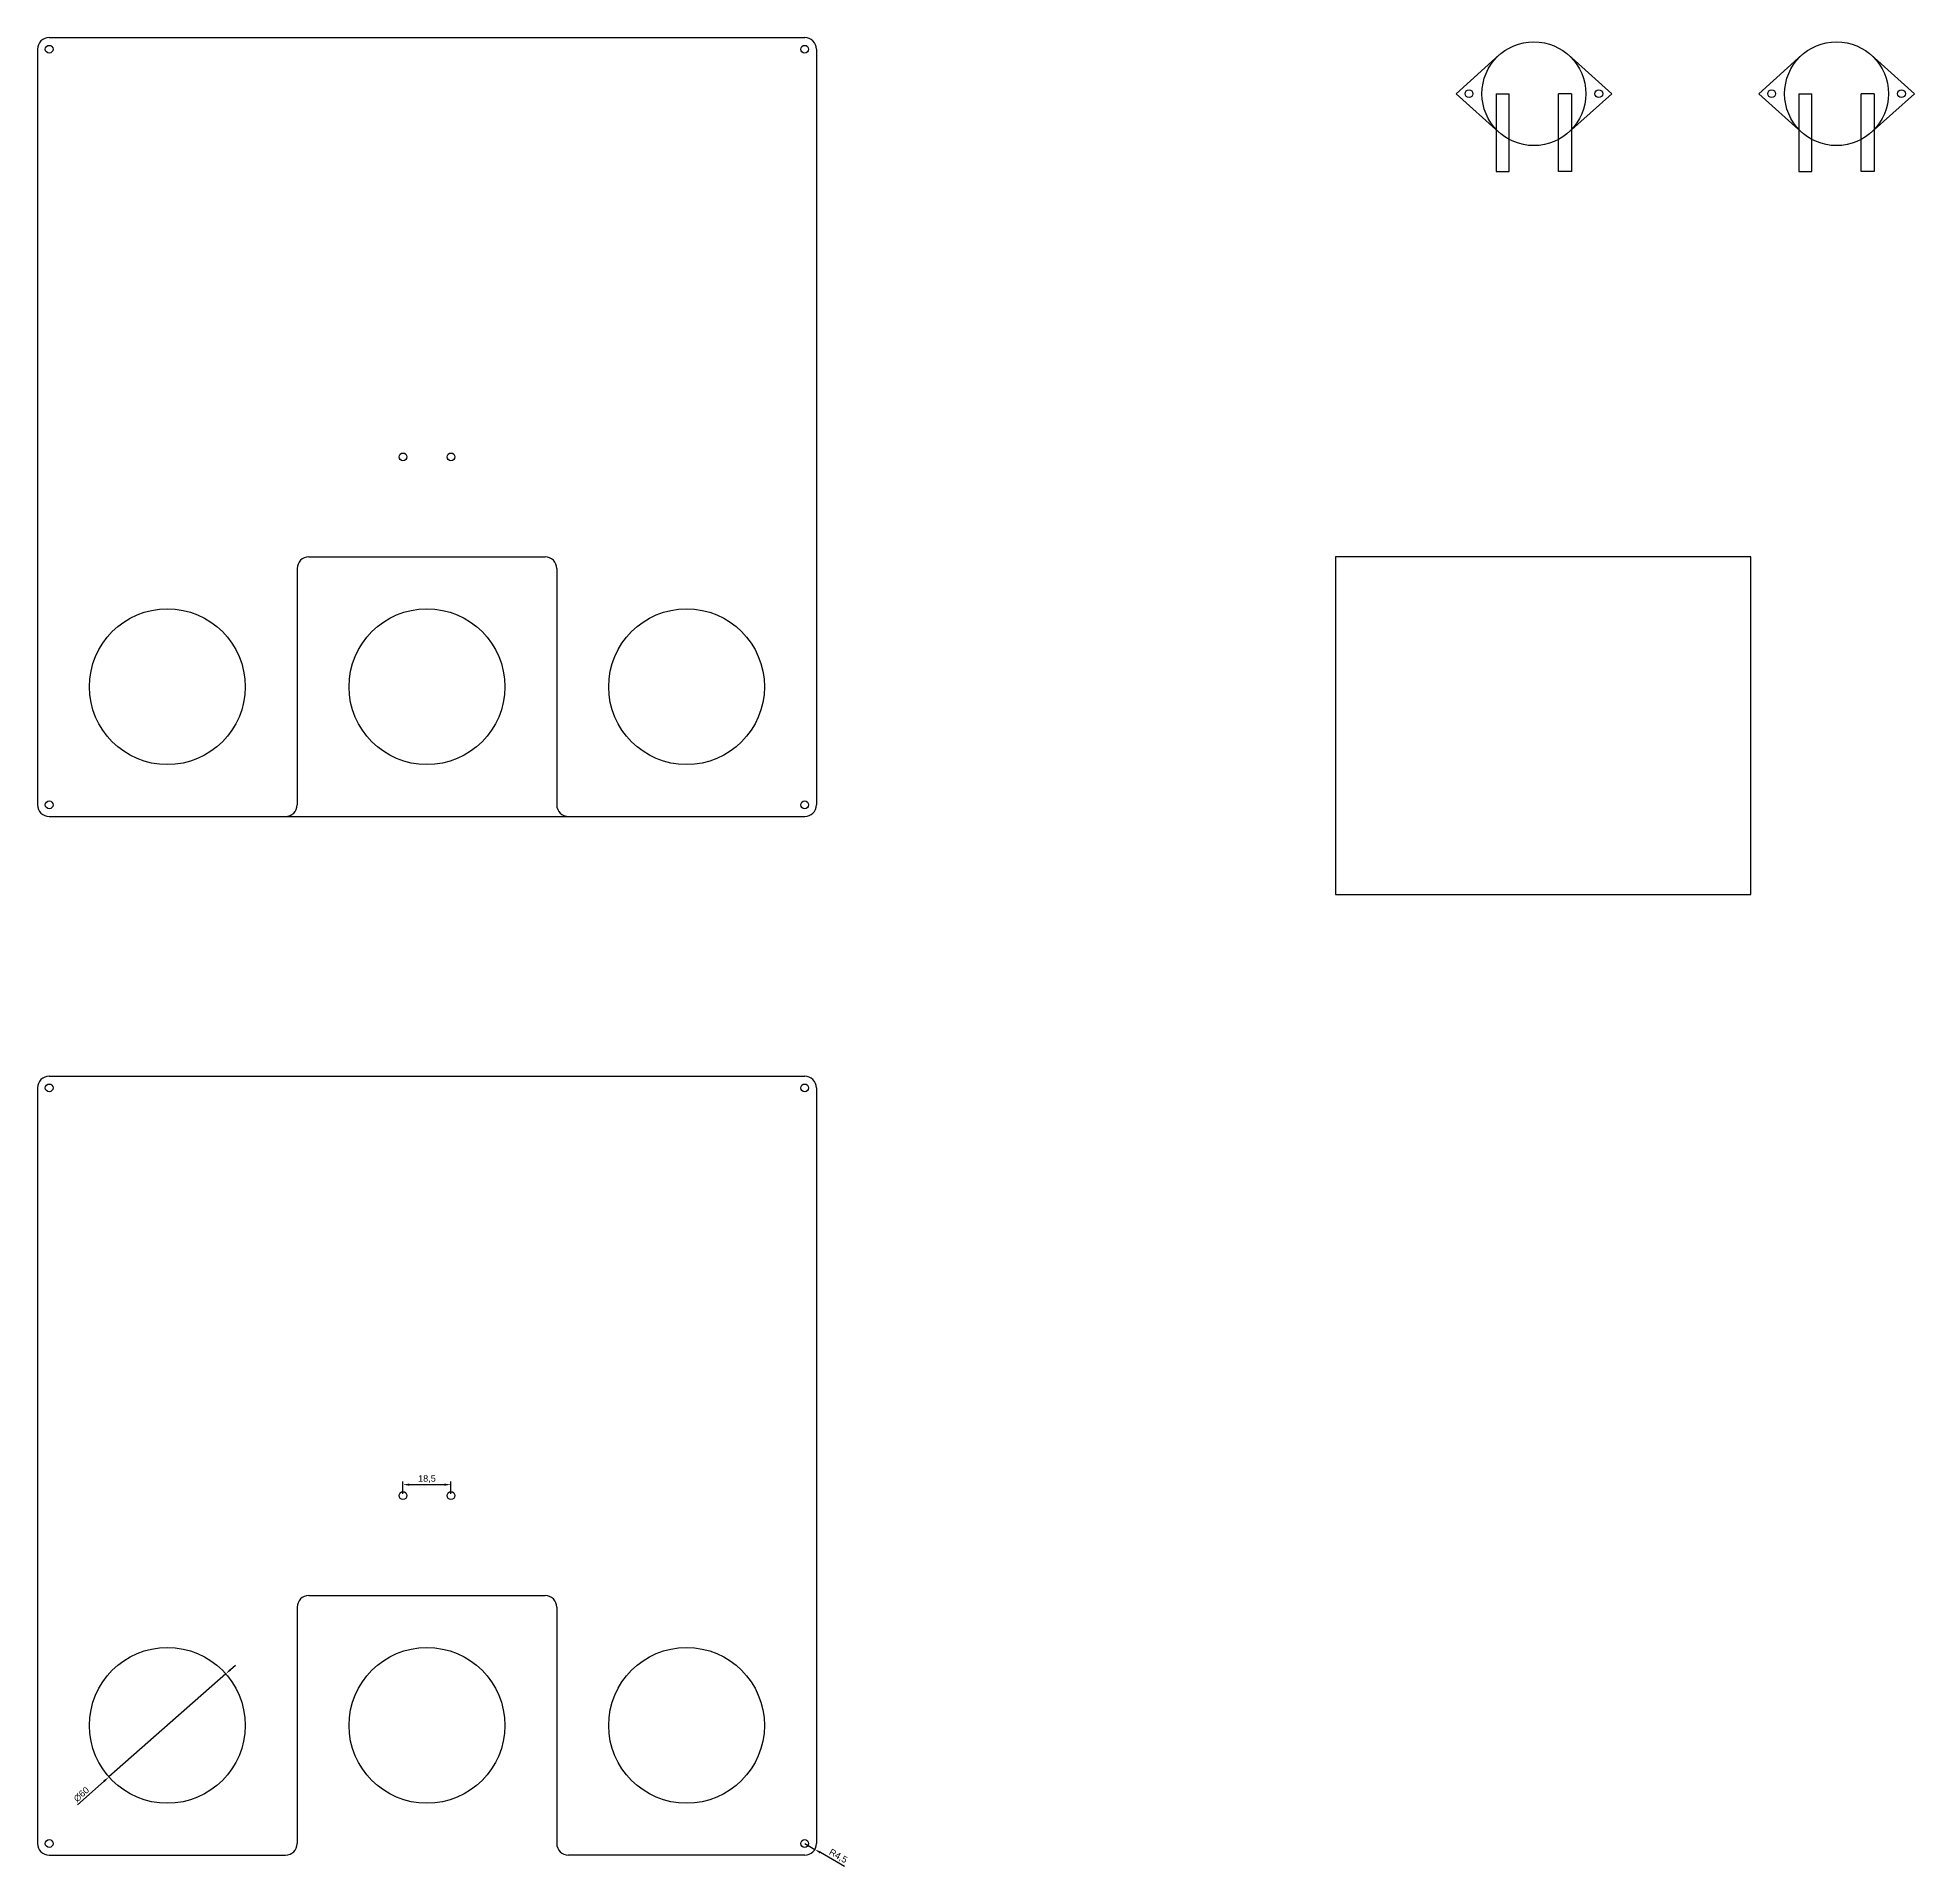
# Model space of a CAD drawing. Header units: millimetres. Extents: x 0 to 723, y -4 to 700.
import ezdxf

# ---------------------------------------------------------------- set-up
doc = ezdxf.new("R2010")
doc.units = ezdxf.units.MM
doc.styles.get("Standard").update_dxf_attribs({"font": 'arial.ttf'})
doc.dimstyles.new('ISO-25', dxfattribs={"dimtxt": 2.5, "dimasz": 2.5, "dimexe": 1.25, "dimexo": 0.625, "dimtad": 1, "dimtxsty": 'Standard', "dimcen": 2.5, "dimadec": 0, "dimazin": 0, "dimtfac": 1, "dimtmove": 0, "dimatfit": 3, "dimfxl": 1, "dimarcsym": 0})

# ---------------------------------------------------------------- blocks, each defined once
blk = doc.blocks.new('*D1')
at = {"color": 0, "lineweight": -2, "transparency": 16777216}
for p, q in [((140.75, 139.12), (140.75, 143.96)), ((143.25, 142.71), (156.75, 142.71)), ((159.25, 139.12), (159.25, 143.96))]:
    blk.add_line(p, q, dxfattribs=at)
at = {"color": 0, "transparency": 16777216}
for points in [[(143.25, 143.13), (143.25, 142.3), (140.75, 142.71)], [(156.75, 143.13), (156.75, 142.3), (159.25, 142.71)]]:
    blk.add_solid(points, dxfattribs=at)
at = {"layer": 'Defpoints', "color": 0, "transparency": 16777216}
for p in [(140.75, 138.5), (159.25, 142.71), (159.25, 138.5)]:
    blk.add_point(p, dxfattribs=at)
at = {"color": 0, "transparency": 16777216, "insert": (150, 144.84), "char_height": 2.5, "attachment_point": 5}
blk.add_mtext('18,5', dxfattribs=at)
blk = doc.blocks.new('*D2')
at = {"color": 0, "lineweight": -2, "transparency": 16777216}
for p, q in [((74.38, 71.5), (76.25, 73.15)), ((72.5, 69.84), (27.5, 30.16)), ((15.36, 19.45), (25.62, 28.5))]:
    blk.add_line(p, q, dxfattribs=at)
at = {"color": 0, "transparency": 16777216}
for points in [[(74.1, 71.81), (74.65, 71.18), (72.5, 69.84)], [(25.35, 28.82), (25.9, 28.19), (27.5, 30.16)]]:
    blk.add_solid(points, dxfattribs=at)
at = {"layer": 'Defpoints', "color": 0, "transparency": 16777216}
for p in [(72.5, 69.84), (27.5, 30.16)]:
    blk.add_point(p, dxfattribs=at)
at = {"color": 0, "transparency": 16777216, "insert": (16.88, 23.42), "char_height": 2.5, "attachment_point": 5, "rotation": 41.40914}
blk.add_mtext('∅60', dxfattribs=at)
blk = doc.blocks.new('*D3')
at = {"color": 0, "lineweight": -2, "transparency": 16777216}
for p, q in [((295.5, 4.5), (299.4, 2.26)), ((310.86, -4.32), (301.57, 1.01))]:
    blk.add_line(p, q, dxfattribs=at)
at = {"color": 0, "transparency": 16777216}
blk.add_solid([(301.78, 1.37), (301.36, 0.65), (299.4, 2.26)], dxfattribs=at)
at = {"layer": 'Defpoints', "color": 0, "transparency": 16777216}
for p in [(295.5, 4.5), (299.4, 2.26)]:
    blk.add_point(p, dxfattribs=at)
at = {"color": 0, "transparency": 16777216, "insert": (308.35, -0.44), "char_height": 2.5, "attachment_point": 5, "rotation": 330.11927}
blk.add_mtext('R4,5', dxfattribs=at)

msp = doc.modelspace()

# ---------------------------------------------------------------- linework, layer by layer
for p, q in [((0, 695.5), (0, 404.5)), ((4.5, 700), (295.5, 700)), ((300, 695.5), (300, 404.5)), ((546.392, 678.378), (563.059, 693.285)), ((606.392, 678.378), (589.726, 693.285)), ((662.979, 678.378), (679.645, 693.285)), ((722.979, 678.378), (706.312, 693.285)), ((546.392, 678.378), (563.059, 663.471)), ((561.892, 678.378), (561.892, 648.378)), ((561.892, 678.378), (566.892, 678.378)), ((566.892, 648.378), (566.892, 678.378)), ((585.892, 648.378), (585.892, 678.378)), ((590.892, 678.378), (585.892, 678.378)), ((606.392, 678.378), (589.726, 663.471)), ((590.892, 678.378), (590.892, 648.378)), ((662.979, 678.378), (679.645, 663.471)), ((678.479, 678.378), (678.479, 648.378)), ((678.479, 678.378), (683.479, 678.378)), ((683.479, 648.378), (683.479, 678.378)), ((702.479, 648.378), (702.479, 678.378)), ((707.479, 678.378), (702.479, 678.378)), ((722.979, 678.378), (706.312, 663.471)), ((707.479, 678.378), (707.479, 648.378)), ((561.892, 648.378), (566.892, 648.378)), ((590.892, 648.378), (585.892, 648.378)), ((678.479, 648.378), (683.479, 648.378)), ((707.479, 648.378), (702.479, 648.378)), ((104.5, 500), (195.5, 500)), ((500, 500), (500, 370)), ((660, 500), (500, 500)), ((660, 370), (660, 500)), ((100, 495.5), (100, 404.5)), ((200, 495.5), (200, 404.5)), ((4.5, 400), (295.5, 400)), ((500, 370), (660, 370)), ((4.5, 300), (295.5, 300)), ((0, 295.5), (0, 4.5)), ((300, 295.5), (300, 4.5)), ((100, 95.5), (100, 4.5)), ((104.5, 100), (195.5, 100)), ((200, 95.5), (200, 4.5)), ((4.5, 0), (95.5, 0)), ((295.5, 0), (204.5, 0))]:
    msp.add_line(p, q)
for centre, radius in [((4.5, 695.5), 1.5), ((295.5, 695.5), 1.5), ((576.392, 678.378), 20), ((692.979, 678.378), 20), ((551.392, 678.378), 1.5), ((601.392, 678.378), 1.5), ((667.979, 678.378), 1.5), ((717.979, 678.378), 1.5), ((140.75, 538.5), 1.5), ((159.25, 538.5), 1.5), ((50, 450), 30), ((150, 450), 30), ((250, 450), 30), ((4.5, 404.5), 1.5), ((295.5, 404.5), 1.5), ((4.5, 295.5), 1.5), ((295.5, 295.5), 1.5), ((140.75, 138.5), 1.5), ((159.25, 138.5), 1.5), ((50, 50), 30), ((150, 50), 30), ((250, 50), 30), ((4.5, 4.5), 1.5), ((295.5, 4.5), 1.5)]:
    msp.add_circle(centre, radius)
for centre, start, end in [((4.5, 695.5), 90, 180), ((295.5, 695.5), 0, 90), ((104.5, 495.5), 90, 180), ((195.5, 495.5), 0, 90), ((4.5, 404.5), 180, 270), ((95.5, 404.5), 270, 0), ((204.5, 404.5), 180, 270), ((295.5, 404.5), 270, 0), ((4.5, 295.5), 90, 180), ((295.5, 295.5), 0, 90), ((104.5, 95.5), 90, 180), ((195.5, 95.5), 0, 90), ((4.5, 4.5), 180, 270), ((95.5, 4.5), 270, 0), ((204.5, 4.5), 180, 270), ((295.5, 4.5), 270, 0)]:
    msp.add_arc(centre, 4.5, start, end)

# ---------------------------------------------------------------- dimensions: what is measured, and where the dimension line sits
dim = msp.add_linear_dim(base=(159.25, 142.713), p1=(140.75, 138.5), p2=(159.25, 138.5), dimstyle='ISO-25')
dim.commit()
dim.dimension.update_dxf_attribs({"geometry": '*D1', "text_midpoint": (150, 144.84)})
dim = msp.add_diameter_dim_2p(p1=(72.5, 69.843), p2=(27.5, 30.157), dimstyle='ISO-25')
dim.commit()
dim.dimension.update_dxf_attribs({"geometry": '*D2', "text_midpoint": (18.187, 21.944), "dimtype": 163})
dim = msp.add_radius_dim(center=(295.5, 4.5), mpoint=(299.402, 2.258), dimstyle='ISO-25')
dim.commit()
dim.dimension.update_dxf_attribs({"geometry": '*D3', "text_midpoint": (308.355, -0.439)})

doc.saveas('drawing.dxf')
